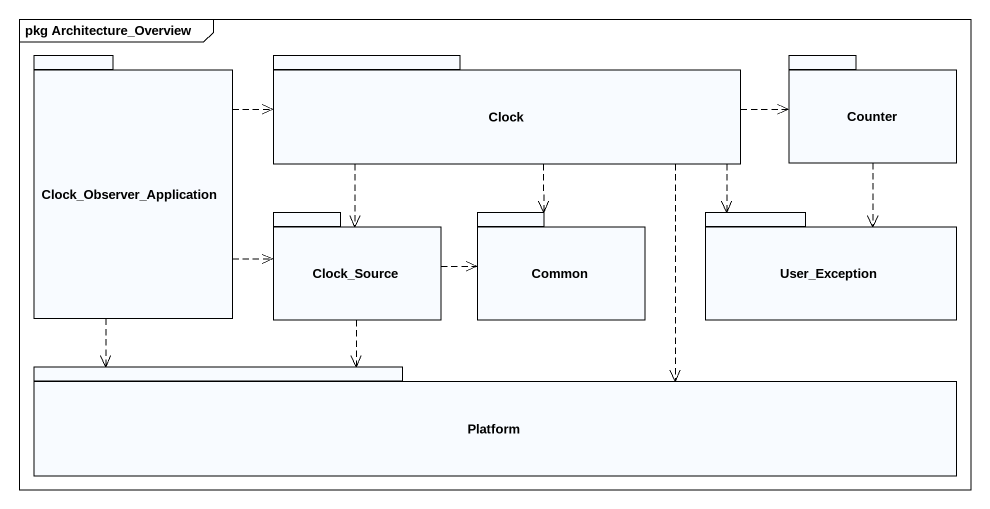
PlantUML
@startuml
mainframe pkg Architecture_Overview
package Clock_Observer_Application {
}
package Clock {
}
package Counter {
}
package Clock_Source {
}
package Common {
}
package User_Exception {
}
package Platform {
}
Clock_Observer_Application .right.> Clock
Clock_Observer_Application .right.> Clock_Source
Clock_Observer_Application ..> Platform
Clock .right.> Counter
Clock ..> Clock_Source
Clock ..> Common
Clock .right.> User_Exception
Clock ..> Platform
Counter ..> User_Exception
Clock_Source .right.> Common
Clock_Source ..> Platform
@enduml
